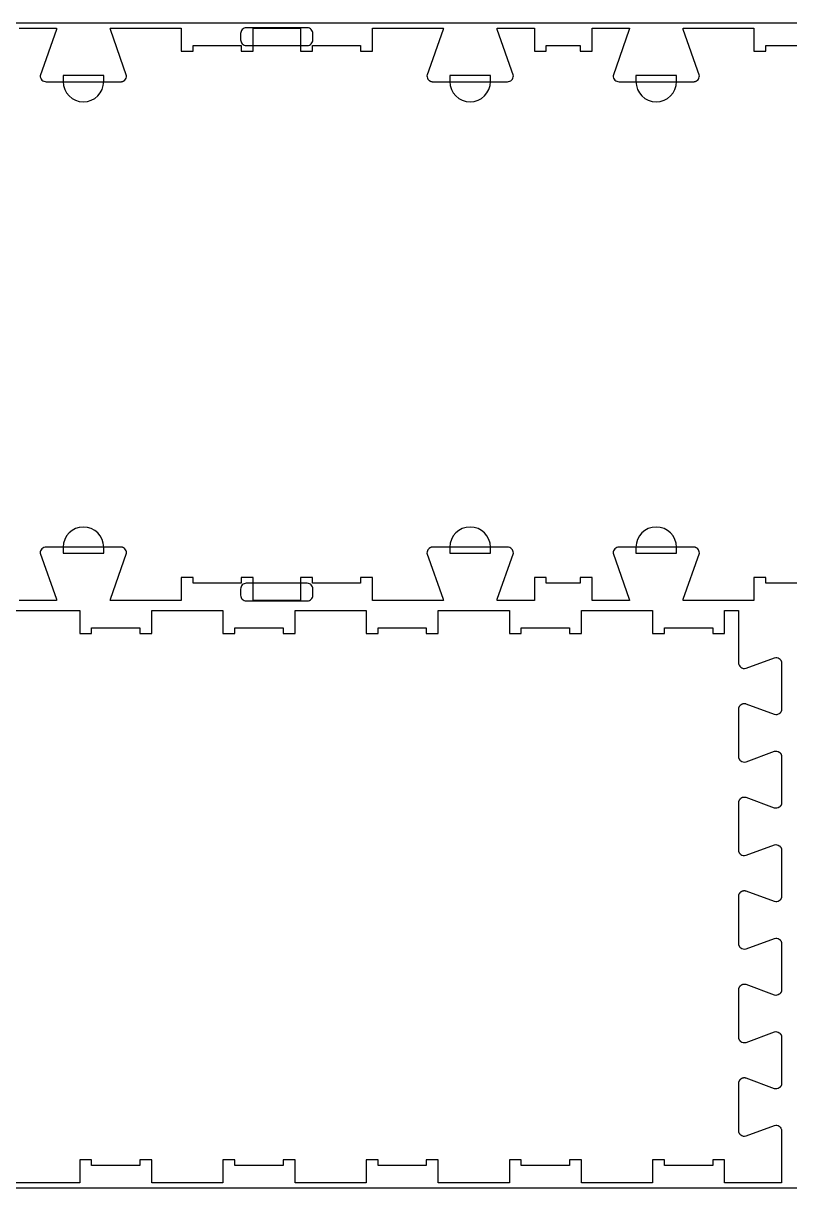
# Model space of a CAD drawing. Extents: x -13885 to -10701, y -84343 to -75479.
# Drawn here: x -12293 to -11490, y -77403 to -76183 of the extents above; entities that cross this region are included whole.
import ezdxf

# ---------------------------------------------------------------- set-up
doc = ezdxf.new("R2010")
doc.units = 0
for name, color, linetype in [('0_SHEET_SPRUCEPLY_2440X122', 1, 'CONTINUOUS'), ('4_ANYTOOL_CUTTHROUGH_OUTSI', 5, 'CONTINUOUS'), ('5_ANYTOOL_HALF_MILL_9MM_IN', 3, 'CONTINUOUS')]:
    doc.layers.add(name, color=color, linetype=linetype)

msp = doc.modelspace()

# ---------------------------------------------------------------- linework, layer by layer
at = {"layer": '0_SHEET_SPRUCEPLY_2440X122'}
msp.add_lwpolyline([(-13513.1, -76183), (-13513.1, -77403), (-11073.1, -77403), (-11073.1, -76183)], close=True, dxfattribs=at)
at = {"layer": '4_ANYTOOL_CUTTHROUGH_OUTSI', "color": 5}
for points in [[(-12297.3, -76188.2), (-12258.2, -76188.2), (-12258.2, -76188.2, -0.061485), (-12258.5, -76189.6), (-12275.4, -76237.9), (-12275.4, -76237.9), (-12275.4, -76238), (-12275.4, -76238, 0.414214), (-12269.1, -76244.2), (-12191.1, -76244.2), (-12191, -76244.2), (-12190.8, -76244.2), (-12190.7, -76244.2), (-12190.5, -76244.2), (-12190.4, -76244.2), (-12190.2, -76244.1), (-12190.1, -76244.1), (-12189.9, -76244.1), (-12189.8, -76244.1), (-12189.6, -76244), (-12189.5, -76244), (-12189.3, -76243.9), (-12189.2, -76243.9), (-12189, -76243.8), (-12188.9, -76243.8), (-12188.7, -76243.7), (-12188.6, -76243.7), (-12188.5, -76243.6), (-12188.3, -76243.5), (-12188.2, -76243.5), (-12188, -76243.4), (-12187.9, -76243.3), (-12187.8, -76243.2), (-12187.6, -76243.1), (-12187.5, -76243.1), (-12187.4, -76243), (-12187.3, -76242.9), (-12187.2, -76242.8), (-12187, -76242.7), (-12186.9, -76242.6), (-12186.8, -76242.5), (-12186.7, -76242.4, 0.198912), (-12184.9, -76238), (-12184.9, -76237.9), (-12184.9, -76237.9), (-12201.8, -76189.6), (-12201.8, -76189.6, -0.061485), (-12202, -76188.2), (-12127.8, -76188.2), (-12127.8, -76212.2), (-12115.3, -76212.2), (-12115.3, -76206.2), (-12064.8, -76206.2), (-12064.8, -76212.2), (-12052.3, -76212.2), (-12052.3, -76212), (-12052.3, -76188.2), (-12002.8, -76188.2), (-12002.8, -76212.2), (-11990.3, -76212.2), (-11990.3, -76206.2), (-11939.8, -76206.2), (-11939.8, -76212.2), (-11927.3, -76212.2), (-11927.3, -76188.2), (-11853.1, -76188.2), (-11853.1, -76188.2, -0.061485), (-11853.4, -76189.6), (-11870.3, -76237.9), (-11870.3, -76237.9), (-11870.3, -76238), (-11870.3, -76238, 0.198912), (-11868.5, -76242.4), (-11868.3, -76242.5), (-11868.2, -76242.6), (-11868.1, -76242.7), (-11868, -76242.8), (-11867.9, -76242.9), (-11867.8, -76243), (-11867.6, -76243.1), (-11867.5, -76243.1), (-11867.4, -76243.2), (-11867.3, -76243.3), (-11867.1, -76243.4), (-11867, -76243.5), (-11866.9, -76243.5), (-11866.7, -76243.6), (-11866.6, -76243.7), (-11866.4, -76243.7), (-11866.3, -76243.8), (-11866.1, -76243.8), (-11866, -76243.9), (-11865.8, -76243.9), (-11865.7, -76244), (-11865.5, -76244), (-11865.4, -76244.1), (-11865.2, -76244.1), (-11865.1, -76244.1), (-11864.9, -76244.1), (-11864.8, -76244.2), (-11864.6, -76244.2), (-11864.5, -76244.2), (-11864.3, -76244.2), (-11864.2, -76244.2), (-11864, -76244.2), (-11786, -76244.2, 0.414214), (-11779.8, -76238), (-11779.8, -76237.9), (-11779.8, -76237.9), (-11796.7, -76189.6), (-11796.7, -76189.6, -0.061485), (-11796.9, -76188.2), (-11757.8, -76188.2), (-11757.8, -76212), (-11757.8, -76212.2), (-11745.3, -76212.2), (-11745.3, -76206.2), (-11709.8, -76206.2), (-11709.8, -76212.2), (-11697.3, -76212.2), (-11697.3, -76212), (-11697.3, -76188.2), (-11658.2, -76188.2), (-11658.2, -76188.2, -0.061485), (-11658.5, -76189.6), (-11675.4, -76237.9), (-11675.4, -76237.9), (-11675.4, -76238), (-11675.4, -76238, 0.414214), (-11669.1, -76244.2), (-11591.1, -76244.2), (-11591, -76244.2), (-11590.8, -76244.2), (-11590.7, -76244.2), (-11590.5, -76244.2), (-11590.4, -76244.2), (-11590.2, -76244.1), (-11590.1, -76244.1), (-11589.9, -76244.1), (-11589.8, -76244.1), (-11589.6, -76244), (-11589.5, -76244), (-11589.3, -76243.9), (-11589.2, -76243.9), (-11589, -76243.8), (-11588.9, -76243.8), (-11588.7, -76243.7), (-11588.6, -76243.7), (-11588.5, -76243.6), (-11588.3, -76243.5), (-11588.2, -76243.5), (-11588, -76243.4), (-11587.9, -76243.3), (-11587.8, -76243.2), (-11587.6, -76243.1), (-11587.5, -76243.1), (-11587.4, -76243), (-11587.3, -76242.9), (-11587.2, -76242.8), (-11587, -76242.7), (-11586.9, -76242.6), (-11586.8, -76242.5), (-11586.7, -76242.4, 0.198912), (-11584.9, -76238), (-11584.9, -76237.9), (-11584.9, -76237.9), (-11601.8, -76189.6), (-11601.8, -76189.6, -0.061485), (-11602, -76188.2), (-11527.8, -76188.2), (-11527.8, -76212.2), (-11515.3, -76212.2), (-11515.3, -76206.2), (-11464.8, -76206.2)], [(-11464.8, -76769.7), (-11515.3, -76769.7), (-11515.3, -76763.7), (-11527.8, -76763.7), (-11527.8, -76787.7), (-11602, -76787.7), (-11602, -76787.7, -0.061485), (-11601.8, -76786.3), (-11584.9, -76738), (-11584.9, -76738), (-11584.9, -76738), (-11584.9, -76738, 0.198912), (-11586.7, -76733.5), (-11586.8, -76733.4), (-11586.9, -76733.3), (-11587, -76733.2), (-11587.2, -76733.1), (-11587.3, -76733), (-11587.4, -76732.9), (-11587.5, -76732.9), (-11587.6, -76732.8), (-11587.8, -76732.7), (-11587.9, -76732.6), (-11588, -76732.5), (-11588.2, -76732.4), (-11588.3, -76732.4), (-11588.5, -76732.3), (-11588.6, -76732.2), (-11588.7, -76732.2), (-11588.9, -76732.1), (-11589, -76732.1), (-11589.2, -76732), (-11589.3, -76732), (-11589.5, -76731.9), (-11589.6, -76731.9), (-11589.8, -76731.9), (-11589.9, -76731.8), (-11590.1, -76731.8), (-11590.2, -76731.8), (-11590.4, -76731.8), (-11590.5, -76731.7), (-11590.7, -76731.7), (-11590.8, -76731.7), (-11591, -76731.7), (-11591.1, -76731.7), (-11669.1, -76731.7, 0.414214), (-11675.4, -76738), (-11675.4, -76738), (-11675.4, -76738), (-11658.5, -76786.3), (-11658.5, -76786.3, -0.061485), (-11658.2, -76787.7), (-11697.3, -76787.7), (-11697.3, -76764), (-11697.3, -76763.7), (-11709.8, -76763.7), (-11709.8, -76769.7), (-11745.3, -76769.7), (-11745.3, -76763.7), (-11757.8, -76763.7), (-11757.8, -76764), (-11757.8, -76787.7), (-11796.9, -76787.7), (-11796.9, -76787.7, -0.061485), (-11796.7, -76786.3), (-11779.8, -76738), (-11779.8, -76738), (-11779.8, -76738), (-11779.8, -76738, 0.414214), (-11786, -76731.7), (-11864, -76731.7), (-11864.2, -76731.7), (-11864.3, -76731.7), (-11864.5, -76731.7), (-11864.6, -76731.7), (-11864.8, -76731.8), (-11864.9, -76731.8), (-11865.1, -76731.8), (-11865.2, -76731.8), (-11865.4, -76731.9), (-11865.5, -76731.9), (-11865.7, -76731.9), (-11865.8, -76732), (-11866, -76732), (-11866.1, -76732.1), (-11866.3, -76732.1), (-11866.4, -76732.2), (-11866.6, -76732.2), (-11866.7, -76732.3), (-11866.9, -76732.4), (-11867, -76732.4), (-11867.1, -76732.5), (-11867.3, -76732.6), (-11867.4, -76732.7), (-11867.5, -76732.8), (-11867.6, -76732.9), (-11867.8, -76732.9), (-11867.9, -76733), (-11868, -76733.1), (-11868.1, -76733.2), (-11868.2, -76733.3), (-11868.3, -76733.4), (-11868.5, -76733.5, 0.198912), (-11870.3, -76738), (-11870.3, -76738), (-11870.3, -76738), (-11853.4, -76786.3), (-11853.4, -76786.3, -0.061485), (-11853.1, -76787.7), (-11877.6, -76787.7), (-11927.3, -76787.7), (-11927.3, -76763.7), (-11939.8, -76763.7), (-11939.8, -76769.7), (-11990.3, -76769.7), (-11990.3, -76763.7), (-12002.8, -76763.7), (-12002.8, -76787.7), (-12052.3, -76787.7), (-12052.3, -76763.7), (-12064.8, -76763.7), (-12064.8, -76769.7), (-12115.3, -76769.7), (-12115.3, -76763.7), (-12127.8, -76763.7), (-12127.8, -76764), (-12127.8, -76787.7), (-12202, -76787.7), (-12202, -76787.7, -0.061485), (-12201.8, -76786.3), (-12184.9, -76738), (-12184.9, -76738), (-12184.9, -76738), (-12184.9, -76738, 0.198912), (-12186.7, -76733.5), (-12186.8, -76733.4), (-12186.9, -76733.3), (-12187, -76733.2), (-12187.2, -76733.1), (-12187.3, -76733), (-12187.4, -76732.9), (-12187.5, -76732.9), (-12187.6, -76732.8), (-12187.8, -76732.7), (-12187.9, -76732.6), (-12188, -76732.5), (-12188.2, -76732.4), (-12188.3, -76732.4), (-12188.5, -76732.3), (-12188.6, -76732.2), (-12188.7, -76732.2), (-12188.9, -76732.1), (-12189, -76732.1), (-12189.2, -76732), (-12189.3, -76732), (-12189.5, -76731.9), (-12189.6, -76731.9), (-12189.8, -76731.9), (-12189.9, -76731.8), (-12190.1, -76731.8), (-12190.2, -76731.8), (-12190.4, -76731.8), (-12190.5, -76731.7), (-12190.7, -76731.7), (-12190.8, -76731.7), (-12191, -76731.7), (-12191.1, -76731.7), (-12269.1, -76731.7, 0.414214), (-12275.4, -76738), (-12275.4, -76738), (-12275.4, -76738), (-12258.5, -76786.3), (-12258.5, -76786.3, -0.061485), (-12258.2, -76787.7), (-12297.3, -76787.7)], [(-12308.5, -76798.2), (-12234, -76798.2), (-12234, -76822.2), (-12221.5, -76822.2), (-12221.5, -76816.2), (-12171, -76816.2), (-12171, -76822.2), (-12158.5, -76822.2), (-12158.5, -76798.2), (-12084, -76798.2), (-12084, -76822.2), (-12071.5, -76822.2), (-12071.5, -76816.2), (-12021, -76816.2), (-12021, -76822.2), (-12008.5, -76822.2), (-12008.5, -76798.2), (-11934, -76798.2), (-11934, -76822.2), (-11921.5, -76822.2), (-11921.5, -76816.2), (-11871, -76816.2), (-11871, -76822.2), (-11858.5, -76822.2), (-11858.5, -76798.2), (-11784, -76798.2), (-11784, -76822.2), (-11771.5, -76822.2), (-11771.5, -76816.2), (-11721, -76816.2), (-11721, -76822.2), (-11708.5, -76822.2), (-11708.5, -76798.2), (-11634, -76798.2), (-11634, -76822.2), (-11621.5, -76822.2), (-11621.5, -76816.2), (-11571, -76816.2), (-11571, -76822.2), (-11558.5, -76822.2), (-11558.5, -76798.2), (-11544.1, -76798.2), (-11544.1, -76852.7), (-11544.1, -76852.7, 0.237079), (-11541.6, -76857.7, 0.237079), (-11536.1, -76858.7), (-11536.1, -76858.7), (-11536.1, -76858.7), (-11506.3, -76847.7), (-11506.3, -76847.7, -0.236725), (-11501.2, -76848.6), (-11501.1, -76848.7), (-11501, -76848.8), (-11500.8, -76848.9), (-11500.7, -76849), (-11500.6, -76849.1), (-11500.5, -76849.3), (-11500.4, -76849.4), (-11500.3, -76849.5), (-11500.2, -76849.6), (-11500.1, -76849.8), (-11500, -76849.9), (-11499.9, -76850), (-11499.8, -76850.2), (-11499.7, -76850.3), (-11499.6, -76850.5), (-11499.5, -76850.6), (-11499.4, -76850.8), (-11499.4, -76850.9), (-11499.3, -76851.1), (-11499.2, -76851.3), (-11499.2, -76851.4), (-11499.1, -76851.6), (-11499.1, -76851.7), (-11499.1, -76851.9), (-11499, -76852.1), (-11499, -76852.2), (-11499, -76852.4), (-11498.9, -76852.6), (-11498.9, -76852.7), (-11498.9, -76852.9), (-11498.9, -76853), (-11498.9, -76853.2), (-11498.9, -76901.7), (-11498.9, -76901.9), (-11498.9, -76902), (-11498.9, -76902.2), (-11498.9, -76902.4), (-11499, -76902.5), (-11499, -76902.7), (-11499, -76902.9), (-11499.1, -76903), (-11499.1, -76903.2), (-11499.1, -76903.4), (-11499.2, -76903.5), (-11499.2, -76903.7), (-11499.3, -76903.8), (-11499.4, -76904), (-11499.4, -76904.1), (-11499.5, -76904.3), (-11499.6, -76904.4), (-11499.7, -76904.6), (-11499.8, -76904.7), (-11499.9, -76904.9), (-11500, -76905), (-11500.1, -76905.2), (-11500.2, -76905.3), (-11500.3, -76905.4), (-11500.4, -76905.6), (-11500.5, -76905.7), (-11500.6, -76905.8), (-11500.7, -76905.9), (-11500.8, -76906), (-11501, -76906.1), (-11501.1, -76906.2), (-11501.2, -76906.3, -0.236725), (-11506.3, -76907.2), (-11536.1, -76896.2), (-11536.1, -76896.2), (-11536.1, -76896.2), (-11536.1, -76896.2), (-11536.3, -76896.2), (-11536.4, -76896.1), (-11536.6, -76896.1), (-11536.8, -76896.1), (-11537, -76896), (-11537.1, -76896), (-11537.3, -76896), (-11537.5, -76896), (-11537.7, -76896), (-11537.9, -76896), (-11538, -76896), (-11538.2, -76896), (-11538.4, -76896), (-11538.6, -76896), (-11538.8, -76896), (-11539, -76896.1), (-11539.1, -76896.1), (-11539.3, -76896.1), (-11539.5, -76896.2), (-11539.7, -76896.2), (-11539.9, -76896.3), (-11540, -76896.3), (-11540.2, -76896.4), (-11540.4, -76896.5), (-11540.5, -76896.6), (-11540.7, -76896.6), (-11540.9, -76896.7), (-11541, -76896.8), (-11541.2, -76896.9), (-11541.3, -76897), (-11541.5, -76897.1), (-11541.6, -76897.2), (-11541.7, -76897.3), (-11541.9, -76897.4), (-11542, -76897.5), (-11542.2, -76897.7), (-11542.3, -76897.8), (-11542.4, -76897.9), (-11542.5, -76898), (-11542.7, -76898.2), (-11542.8, -76898.3), (-11542.9, -76898.5), (-11543, -76898.6), (-11543.1, -76898.8), (-11543.2, -76898.9), (-11543.3, -76899.1), (-11543.4, -76899.2), (-11543.5, -76899.4), (-11543.5, -76899.6), (-11543.6, -76899.7), (-11543.7, -76899.9), (-11543.8, -76900.1), (-11543.8, -76900.3), (-11543.9, -76900.4), (-11543.9, -76900.6), (-11544, -76900.8), (-11544, -76901), (-11544, -76901.1), (-11544.1, -76901.3), (-11544.1, -76901.5), (-11544.1, -76901.7), (-11544.1, -76901.9), (-11544.1, -76902), (-11544.1, -76902.2), (-11544.1, -76950.7), (-11544.1, -76950.9), (-11544.1, -76951.1), (-11544.1, -76951.2), (-11544.1, -76951.4), (-11544.1, -76951.6), (-11544, -76951.8), (-11544, -76952), (-11544, -76952.1), (-11543.9, -76952.3), (-11543.9, -76952.5), (-11543.8, -76952.7), (-11543.8, -76952.8), (-11543.7, -76953), (-11543.6, -76953.2), (-11543.5, -76953.4), (-11543.5, -76953.5), (-11543.4, -76953.7), (-11543.3, -76953.8), (-11543.2, -76954), (-11543.1, -76954.2), (-11543, -76954.3), (-11542.9, -76954.5), (-11542.8, -76954.6), (-11542.7, -76954.8), (-11542.5, -76954.9), (-11542.4, -76955), (-11542.3, -76955.2), (-11542.2, -76955.3), (-11542, -76955.4), (-11541.9, -76955.5), (-11541.7, -76955.6), (-11541.6, -76955.7, 0.237079), (-11536.1, -76956.7), (-11536.1, -76956.7), (-11536.1, -76956.7), (-11506.3, -76945.7), (-11506.3, -76945.7, -0.236725), (-11501.2, -76946.6), (-11501.1, -76946.7), (-11501, -76946.8), (-11500.8, -76946.9), (-11500.7, -76947), (-11500.6, -76947.1), (-11500.5, -76947.3), (-11500.4, -76947.4), (-11500.3, -76947.5), (-11500.2, -76947.6), (-11500.1, -76947.8), (-11500, -76947.9), (-11499.9, -76948), (-11499.8, -76948.2), (-11499.7, -76948.3), (-11499.6, -76948.5), (-11499.5, -76948.6), (-11499.4, -76948.8), (-11499.4, -76948.9), (-11499.3, -76949.1), (-11499.2, -76949.3), (-11499.2, -76949.4), (-11499.1, -76949.6), (-11499.1, -76949.7), (-11499.1, -76949.9), (-11499, -76950.1), (-11499, -76950.2), (-11499, -76950.4), (-11498.9, -76950.6), (-11498.9, -76950.7), (-11498.9, -76950.9), (-11498.9, -76951), (-11498.9, -76951.2), (-11498.9, -76999.7), (-11498.9, -76999.9), (-11498.9, -77000), (-11498.9, -77000.2), (-11498.9, -77000.4), (-11499, -77000.5), (-11499, -77000.7), (-11499, -77000.9), (-11499.1, -77001), (-11499.1, -77001.2), (-11499.1, -77001.4), (-11499.2, -77001.5), (-11499.2, -77001.7), (-11499.3, -77001.8), (-11499.4, -77002), (-11499.4, -77002.1), (-11499.5, -77002.3), (-11499.6, -77002.4), (-11499.7, -77002.6), (-11499.8, -77002.7), (-11499.9, -77002.9), (-11500, -77003), (-11500.1, -77003.2), (-11500.2, -77003.3), (-11500.3, -77003.4), (-11500.4, -77003.6), (-11500.5, -77003.7), (-11500.6, -77003.8), (-11500.7, -77003.9), (-11500.8, -77004), (-11501, -77004.1), (-11501.1, -77004.2), (-11501.2, -77004.3, -0.236725), (-11506.3, -77005.2), (-11536.1, -76994.2), (-11536.1, -76994.2), (-11536.1, -76994.2), (-11536.1, -76994.2), (-11536.3, -76994.2), (-11536.4, -76994.1), (-11536.6, -76994.1), (-11536.8, -76994.1), (-11537, -76994), (-11537.1, -76994), (-11537.3, -76994), (-11537.5, -76994), (-11537.7, -76994), (-11537.9, -76994), (-11538, -76994), (-11538.2, -76994), (-11538.4, -76994), (-11538.6, -76994), (-11538.8, -76994), (-11539, -76994.1), (-11539.1, -76994.1), (-11539.3, -76994.1), (-11539.5, -76994.2), (-11539.7, -76994.2), (-11539.9, -76994.3), (-11540, -76994.3), (-11540.2, -76994.4), (-11540.4, -76994.5), (-11540.5, -76994.6), (-11540.7, -76994.6), (-11540.9, -76994.7), (-11541, -76994.8), (-11541.2, -76994.9), (-11541.3, -76995), (-11541.5, -76995.1), (-11541.6, -76995.2), (-11541.7, -76995.3), (-11541.9, -76995.4), (-11542, -76995.5), (-11542.2, -76995.7), (-11542.3, -76995.8), (-11542.4, -76995.9), (-11542.5, -76996), (-11542.7, -76996.2), (-11542.8, -76996.3), (-11542.9, -76996.5), (-11543, -76996.6), (-11543.1, -76996.8), (-11543.2, -76996.9), (-11543.3, -76997.1), (-11543.4, -76997.2), (-11543.5, -76997.4), (-11543.5, -76997.6), (-11543.6, -76997.7), (-11543.7, -76997.9), (-11543.8, -76998.1), (-11543.8, -76998.3), (-11543.9, -76998.4), (-11543.9, -76998.6), (-11544, -76998.8), (-11544, -76999), (-11544, -76999.1), (-11544.1, -76999.3), (-11544.1, -76999.5), (-11544.1, -76999.7), (-11544.1, -76999.9), (-11544.1, -77000), (-11544.1, -77000.2), (-11544.1, -77048.7), (-11544.1, -77048.9), (-11544.1, -77049.1), (-11544.1, -77049.2), (-11544.1, -77049.4), (-11544.1, -77049.6), (-11544, -77049.8), (-11544, -77050), (-11544, -77050.1), (-11543.9, -77050.3), (-11543.9, -77050.5), (-11543.8, -77050.7), (-11543.8, -77050.8), (-11543.7, -77051), (-11543.6, -77051.2), (-11543.5, -77051.4), (-11543.5, -77051.5), (-11543.4, -77051.7), (-11543.3, -77051.8), (-11543.2, -77052), (-11543.1, -77052.2), (-11543, -77052.3), (-11542.9, -77052.5), (-11542.8, -77052.6), (-11542.7, -77052.8), (-11542.5, -77052.9), (-11542.4, -77053), (-11542.3, -77053.2), (-11542.2, -77053.3), (-11542, -77053.4), (-11541.9, -77053.5), (-11541.7, -77053.6), (-11541.6, -77053.7, 0.237079), (-11536.1, -77054.7), (-11536.1, -77054.7), (-11536.1, -77054.7), (-11506.3, -77043.7), (-11506.3, -77043.7, -0.236725), (-11501.2, -77044.6), (-11501.1, -77044.7), (-11501, -77044.8), (-11500.8, -77044.9), (-11500.7, -77045), (-11500.6, -77045.1), (-11500.5, -77045.3), (-11500.4, -77045.4), (-11500.3, -77045.5), (-11500.2, -77045.6), (-11500.1, -77045.8), (-11500, -77045.9), (-11499.9, -77046), (-11499.8, -77046.2), (-11499.7, -77046.3), (-11499.6, -77046.5), (-11499.5, -77046.6), (-11499.4, -77046.8), (-11499.4, -77046.9), (-11499.3, -77047.1), (-11499.2, -77047.3), (-11499.2, -77047.4), (-11499.1, -77047.6), (-11499.1, -77047.7), (-11499.1, -77047.9), (-11499, -77048.1), (-11499, -77048.2), (-11499, -77048.4), (-11498.9, -77048.6), (-11498.9, -77048.7), (-11498.9, -77048.9), (-11498.9, -77049), (-11498.9, -77049.2), (-11498.9, -77097.7), (-11498.9, -77097.9), (-11498.9, -77098), (-11498.9, -77098.2), (-11498.9, -77098.4), (-11499, -77098.5), (-11499, -77098.7), (-11499, -77098.9), (-11499.1, -77099), (-11499.1, -77099.2), (-11499.1, -77099.4), (-11499.2, -77099.5), (-11499.2, -77099.7), (-11499.3, -77099.8), (-11499.4, -77100), (-11499.4, -77100.1), (-11499.5, -77100.3), (-11499.6, -77100.4), (-11499.7, -77100.6), (-11499.8, -77100.7), (-11499.9, -77100.9), (-11500, -77101), (-11500.1, -77101.2), (-11500.2, -77101.3), (-11500.3, -77101.4), (-11500.4, -77101.6), (-11500.5, -77101.7), (-11500.6, -77101.8), (-11500.7, -77101.9), (-11500.8, -77102), (-11501, -77102.1), (-11501.1, -77102.2), (-11501.2, -77102.3, -0.236725), (-11506.3, -77103.2), (-11536.1, -77092.2), (-11536.1, -77092.2), (-11536.1, -77092.2), (-11536.1, -77092.2), (-11536.3, -77092.2), (-11536.4, -77092.1), (-11536.6, -77092.1), (-11536.8, -77092.1), (-11537, -77092), (-11537.1, -77092), (-11537.3, -77092), (-11537.5, -77092), (-11537.7, -77092), (-11537.9, -77092), (-11538, -77092), (-11538.2, -77092), (-11538.4, -77092), (-11538.6, -77092), (-11538.8, -77092), (-11539, -77092.1), (-11539.1, -77092.1), (-11539.3, -77092.1), (-11539.5, -77092.2), (-11539.7, -77092.2), (-11539.9, -77092.3), (-11540, -77092.3), (-11540.2, -77092.4), (-11540.4, -77092.5), (-11540.5, -77092.6), (-11540.7, -77092.6), (-11540.9, -77092.7), (-11541, -77092.8), (-11541.2, -77092.9), (-11541.3, -77093), (-11541.5, -77093.1), (-11541.6, -77093.2), (-11541.7, -77093.3), (-11541.9, -77093.4), (-11542, -77093.5), (-11542.2, -77093.7), (-11542.3, -77093.8), (-11542.4, -77093.9), (-11542.5, -77094), (-11542.7, -77094.2), (-11542.8, -77094.3), (-11542.9, -77094.5), (-11543, -77094.6), (-11543.1, -77094.8), (-11543.2, -77094.9), (-11543.3, -77095.1), (-11543.4, -77095.2), (-11543.5, -77095.4), (-11543.5, -77095.6), (-11543.6, -77095.7), (-11543.7, -77095.9), (-11543.8, -77096.1), (-11543.8, -77096.3), (-11543.9, -77096.4), (-11543.9, -77096.6), (-11544, -77096.8), (-11544, -77097), (-11544, -77097.1), (-11544.1, -77097.3), (-11544.1, -77097.5), (-11544.1, -77097.7), (-11544.1, -77097.9), (-11544.1, -77098), (-11544.1, -77098.2), (-11544.1, -77146.7), (-11544.1, -77146.9), (-11544.1, -77147.1), (-11544.1, -77147.2), (-11544.1, -77147.4), (-11544.1, -77147.6), (-11544, -77147.8), (-11544, -77148), (-11544, -77148.1), (-11543.9, -77148.3), (-11543.9, -77148.5), (-11543.8, -77148.7), (-11543.8, -77148.8), (-11543.7, -77149), (-11543.6, -77149.2), (-11543.5, -77149.4), (-11543.5, -77149.5), (-11543.4, -77149.7), (-11543.3, -77149.8), (-11543.2, -77150), (-11543.1, -77150.2), (-11543, -77150.3), (-11542.9, -77150.5), (-11542.8, -77150.6), (-11542.7, -77150.8), (-11542.5, -77150.9), (-11542.4, -77151), (-11542.3, -77151.2), (-11542.2, -77151.3), (-11542, -77151.4), (-11541.9, -77151.5), (-11541.7, -77151.6), (-11541.6, -77151.7, 0.237079), (-11536.1, -77152.7), (-11536.1, -77152.7), (-11536.1, -77152.7), (-11506.3, -77141.7), (-11506.3, -77141.7, -0.236725), (-11501.2, -77142.6), (-11501.1, -77142.7), (-11501, -77142.8), (-11500.8, -77142.9), (-11500.7, -77143), (-11500.6, -77143.1), (-11500.5, -77143.3), (-11500.4, -77143.4), (-11500.3, -77143.5), (-11500.2, -77143.6), (-11500.1, -77143.8), (-11500, -77143.9), (-11499.9, -77144), (-11499.8, -77144.2), (-11499.7, -77144.3), (-11499.6, -77144.5), (-11499.5, -77144.6), (-11499.4, -77144.8), (-11499.4, -77144.9), (-11499.3, -77145.1), (-11499.2, -77145.3), (-11499.2, -77145.4), (-11499.1, -77145.6), (-11499.1, -77145.7), (-11499.1, -77145.9), (-11499, -77146.1), (-11499, -77146.2), (-11499, -77146.4), (-11498.9, -77146.6), (-11498.9, -77146.7), (-11498.9, -77146.9), (-11498.9, -77147), (-11498.9, -77147.2), (-11498.9, -77195.7), (-11498.9, -77195.9), (-11498.9, -77196), (-11498.9, -77196.2), (-11498.9, -77196.4), (-11499, -77196.5), (-11499, -77196.7), (-11499, -77196.9), (-11499.1, -77197), (-11499.1, -77197.2), (-11499.1, -77197.4), (-11499.2, -77197.5), (-11499.2, -77197.7), (-11499.3, -77197.8), (-11499.4, -77198), (-11499.4, -77198.1), (-11499.5, -77198.3), (-11499.6, -77198.4), (-11499.7, -77198.6), (-11499.8, -77198.7), (-11499.9, -77198.9), (-11500, -77199), (-11500.1, -77199.2), (-11500.2, -77199.3), (-11500.3, -77199.4), (-11500.4, -77199.6), (-11500.5, -77199.7), (-11500.6, -77199.8), (-11500.7, -77199.9), (-11500.8, -77200), (-11501, -77200.1), (-11501.1, -77200.2), (-11501.2, -77200.3, -0.236725), (-11506.3, -77201.2), (-11536.1, -77190.2), (-11536.1, -77190.2), (-11536.1, -77190.2), (-11536.1, -77190.2), (-11536.3, -77190.2), (-11536.4, -77190.1), (-11536.6, -77190.1), (-11536.8, -77190.1), (-11537, -77190), (-11537.1, -77190), (-11537.3, -77190), (-11537.5, -77190), (-11537.7, -77190), (-11537.9, -77190), (-11538, -77190), (-11538.2, -77190), (-11538.4, -77190), (-11538.6, -77190), (-11538.8, -77190), (-11539, -77190.1), (-11539.1, -77190.1), (-11539.3, -77190.1), (-11539.5, -77190.2), (-11539.7, -77190.2), (-11539.9, -77190.3), (-11540, -77190.3), (-11540.2, -77190.4), (-11540.4, -77190.5), (-11540.5, -77190.6), (-11540.7, -77190.6), (-11540.9, -77190.7), (-11541, -77190.8), (-11541.2, -77190.9), (-11541.3, -77191), (-11541.5, -77191.1), (-11541.6, -77191.2), (-11541.7, -77191.3), (-11541.9, -77191.4), (-11542, -77191.5), (-11542.2, -77191.7), (-11542.3, -77191.8), (-11542.4, -77191.9), (-11542.5, -77192), (-11542.7, -77192.2), (-11542.8, -77192.3), (-11542.9, -77192.5), (-11543, -77192.6), (-11543.1, -77192.8), (-11543.2, -77192.9), (-11543.3, -77193.1), (-11543.4, -77193.2), (-11543.5, -77193.4), (-11543.5, -77193.6), (-11543.6, -77193.7), (-11543.7, -77193.9), (-11543.8, -77194.1), (-11543.8, -77194.3), (-11543.9, -77194.4), (-11543.9, -77194.6), (-11544, -77194.8), (-11544, -77195), (-11544, -77195.1), (-11544.1, -77195.3), (-11544.1, -77195.5), (-11544.1, -77195.7), (-11544.1, -77195.9), (-11544.1, -77196), (-11544.1, -77196.2), (-11544.1, -77244.7), (-11544.1, -77244.9), (-11544.1, -77245.1), (-11544.1, -77245.2), (-11544.1, -77245.4), (-11544.1, -77245.6), (-11544, -77245.8), (-11544, -77246), (-11544, -77246.1), (-11543.9, -77246.3), (-11543.9, -77246.5), (-11543.8, -77246.7), (-11543.8, -77246.8), (-11543.7, -77247), (-11543.6, -77247.2), (-11543.5, -77247.4), (-11543.5, -77247.5), (-11543.4, -77247.7), (-11543.3, -77247.8), (-11543.2, -77248), (-11543.1, -77248.2), (-11543, -77248.3), (-11542.9, -77248.5), (-11542.8, -77248.6), (-11542.7, -77248.8), (-11542.5, -77248.9), (-11542.4, -77249), (-11542.3, -77249.2), (-11542.2, -77249.3), (-11542, -77249.4), (-11541.9, -77249.5), (-11541.7, -77249.6), (-11541.6, -77249.7, 0.237079), (-11536.1, -77250.7), (-11536.1, -77250.7), (-11536.1, -77250.7), (-11506.3, -77239.7), (-11506.3, -77239.7, -0.236725), (-11501.2, -77240.6), (-11501.1, -77240.7), (-11501, -77240.8), (-11500.8, -77240.9), (-11500.7, -77241), (-11500.6, -77241.1), (-11500.5, -77241.3), (-11500.4, -77241.4), (-11500.3, -77241.5), (-11500.2, -77241.6), (-11500.1, -77241.8), (-11500, -77241.9), (-11499.9, -77242), (-11499.8, -77242.2), (-11499.7, -77242.3), (-11499.6, -77242.5), (-11499.5, -77242.6), (-11499.4, -77242.8), (-11499.4, -77242.9), (-11499.3, -77243.1), (-11499.2, -77243.3), (-11499.2, -77243.4), (-11499.1, -77243.6), (-11499.1, -77243.7), (-11499.1, -77243.9), (-11499, -77244.1), (-11499, -77244.2), (-11499, -77244.4), (-11498.9, -77244.6), (-11498.9, -77244.7), (-11498.9, -77244.9), (-11498.9, -77245), (-11498.9, -77245.2), (-11498.9, -77293.7), (-11498.9, -77293.9), (-11498.9, -77294), (-11498.9, -77294.2), (-11498.9, -77294.4), (-11499, -77294.5), (-11499, -77294.7), (-11499, -77294.9), (-11499.1, -77295), (-11499.1, -77295.2), (-11499.1, -77295.4), (-11499.2, -77295.5), (-11499.2, -77295.7), (-11499.3, -77295.8), (-11499.4, -77296), (-11499.4, -77296.1), (-11499.5, -77296.3), (-11499.6, -77296.4), (-11499.7, -77296.6), (-11499.8, -77296.7), (-11499.9, -77296.9), (-11500, -77297), (-11500.1, -77297.2), (-11500.2, -77297.3), (-11500.3, -77297.4), (-11500.4, -77297.6), (-11500.5, -77297.7), (-11500.6, -77297.8), (-11500.7, -77297.9), (-11500.8, -77298), (-11501, -77298.1), (-11501.1, -77298.2), (-11501.2, -77298.3, -0.236725), (-11506.3, -77299.2), (-11536.1, -77288.2), (-11536.1, -77288.2), (-11536.1, -77288.2), (-11536.1, -77288.2), (-11536.3, -77288.2), (-11536.4, -77288.1), (-11536.6, -77288.1), (-11536.8, -77288.1), (-11537, -77288), (-11537.1, -77288), (-11537.3, -77288), (-11537.5, -77288), (-11537.7, -77288), (-11537.9, -77288), (-11538, -77288), (-11538.2, -77288), (-11538.4, -77288), (-11538.6, -77288), (-11538.8, -77288), (-11539, -77288.1), (-11539.1, -77288.1), (-11539.3, -77288.1), (-11539.5, -77288.2), (-11539.7, -77288.2), (-11539.9, -77288.3), (-11540, -77288.3), (-11540.2, -77288.4), (-11540.4, -77288.5), (-11540.5, -77288.6), (-11540.7, -77288.6), (-11540.9, -77288.7), (-11541, -77288.8), (-11541.2, -77288.9), (-11541.3, -77289), (-11541.5, -77289.1), (-11541.6, -77289.2), (-11541.7, -77289.3), (-11541.9, -77289.4), (-11542, -77289.5), (-11542.2, -77289.7), (-11542.3, -77289.8), (-11542.4, -77289.9), (-11542.5, -77290), (-11542.7, -77290.2), (-11542.8, -77290.3), (-11542.9, -77290.5), (-11543, -77290.6), (-11543.1, -77290.8), (-11543.2, -77290.9), (-11543.3, -77291.1), (-11543.4, -77291.2), (-11543.5, -77291.4), (-11543.5, -77291.6), (-11543.6, -77291.7), (-11543.7, -77291.9), (-11543.8, -77292.1), (-11543.8, -77292.3), (-11543.9, -77292.4), (-11543.9, -77292.6), (-11544, -77292.8), (-11544, -77293), (-11544, -77293.1), (-11544.1, -77293.3), (-11544.1, -77293.5), (-11544.1, -77293.7), (-11544.1, -77293.9), (-11544.1, -77294), (-11544.1, -77294.2), (-11544.1, -77342.7), (-11544.1, -77342.9), (-11544.1, -77343.1), (-11544.1, -77343.2), (-11544.1, -77343.4), (-11544.1, -77343.6), (-11544, -77343.8), (-11544, -77344), (-11544, -77344.1), (-11543.9, -77344.3), (-11543.9, -77344.5), (-11543.8, -77344.7), (-11543.8, -77344.8), (-11543.7, -77345), (-11543.6, -77345.2), (-11543.5, -77345.4), (-11543.5, -77345.5), (-11543.4, -77345.7), (-11543.3, -77345.8), (-11543.2, -77346), (-11543.1, -77346.2), (-11543, -77346.3), (-11542.9, -77346.5), (-11542.8, -77346.6), (-11542.7, -77346.8), (-11542.5, -77346.9), (-11542.4, -77347), (-11542.3, -77347.2), (-11542.2, -77347.3), (-11542, -77347.4), (-11541.9, -77347.5), (-11541.7, -77347.6), (-11541.6, -77347.7, 0.237079), (-11536.1, -77348.7), (-11536.1, -77348.7), (-11536.1, -77348.7), (-11506.3, -77337.7), (-11506.3, -77337.7, -0.501977), (-11498.9, -77343.2), (-11498.9, -77397.7), (-11558.5, -77397.7), (-11558.5, -77374), (-11558.5, -77373.7), (-11571, -77373.7), (-11571, -77379.7), (-11621.5, -77379.7), (-11621.5, -77373.7), (-11634, -77373.7), (-11634, -77374), (-11634, -77397.7), (-11708.5, -77397.7), (-11708.5, -77373.7), (-11721, -77373.7), (-11721, -77379.7), (-11771.5, -77379.7), (-11771.5, -77373.7), (-11784, -77373.7), (-11784, -77397.7), (-11858.5, -77397.7), (-11858.5, -77373.7), (-11871, -77373.7), (-11871, -77379.7), (-11921.5, -77379.7), (-11921.5, -77373.7), (-11934, -77373.7), (-11934, -77397.7), (-12008.5, -77397.7), (-12008.5, -77373.7), (-12021, -77373.7), (-12021, -77379.7), (-12071.5, -77379.7), (-12071.5, -77373.7), (-12084, -77373.7), (-12084, -77397.7), (-12158.5, -77397.7), (-12158.5, -77373.7), (-12171, -77373.7), (-12171, -77379.7), (-12221.5, -77379.7), (-12221.5, -77373.7), (-12234, -77373.7), (-12234, -77397.7), (-12308.5, -77397.7)]]:
    msp.add_lwpolyline(points, format="xyb", dxfattribs=at)
at = {"layer": '5_ANYTOOL_HALF_MILL_9MM_IN', "color": 3}
for points in [[(-12059.5, -76187.7, 0.414214), (-12065.5, -76193.7), (-12065.5, -76200.2, 0.414214), (-12059.5, -76206.2), (-11995.7, -76206.2, 0.414214), (-11989.7, -76200.2), (-11989.7, -76193.7, 0.414214), (-11995.7, -76187.7)], [(-12251.4, -76244, 1), (-12208.9, -76244), (-12208.9, -76243.7), (-12208.9, -76237.7), (-12251.4, -76237.7), (-12251.4, -76243.7), (-12251.4, -76244)], [(-11846.3, -76244, 1), (-11803.8, -76244), (-11803.8, -76243.7), (-11803.8, -76237.7), (-11846.3, -76237.7), (-11846.3, -76243.7), (-11846.3, -76244)], [(-11651.4, -76244, 1), (-11608.9, -76244), (-11608.9, -76243.7), (-11608.9, -76237.7), (-11651.4, -76237.7), (-11651.4, -76243.7), (-11651.4, -76244)], [(-12208.9, -76732, 1), (-12251.4, -76732), (-12251.4, -76732.2), (-12251.4, -76738.2), (-12208.9, -76738.2), (-12208.9, -76732.2), (-12208.9, -76732)], [(-11803.8, -76732, 1), (-11846.3, -76732), (-11846.3, -76732.2), (-11846.3, -76738.2), (-11803.8, -76738.2), (-11803.8, -76732.2), (-11803.8, -76732)], [(-11608.9, -76732, 1), (-11651.4, -76732), (-11651.4, -76732.2), (-11651.4, -76738.2), (-11608.9, -76738.2), (-11608.9, -76732.2), (-11608.9, -76732)], [(-12059.5, -76769.7, 0.414214), (-12065.5, -76775.7), (-12065.5, -76782.2, 0.414214), (-12059.5, -76788.2), (-11995.7, -76788.2, 0.414214), (-11989.7, -76782.2), (-11989.7, -76775.7, 0.414214), (-11995.7, -76769.7)]]:
    msp.add_lwpolyline(points, format="xyb", close=True, dxfattribs=at)

doc.saveas('drawing.dxf')
